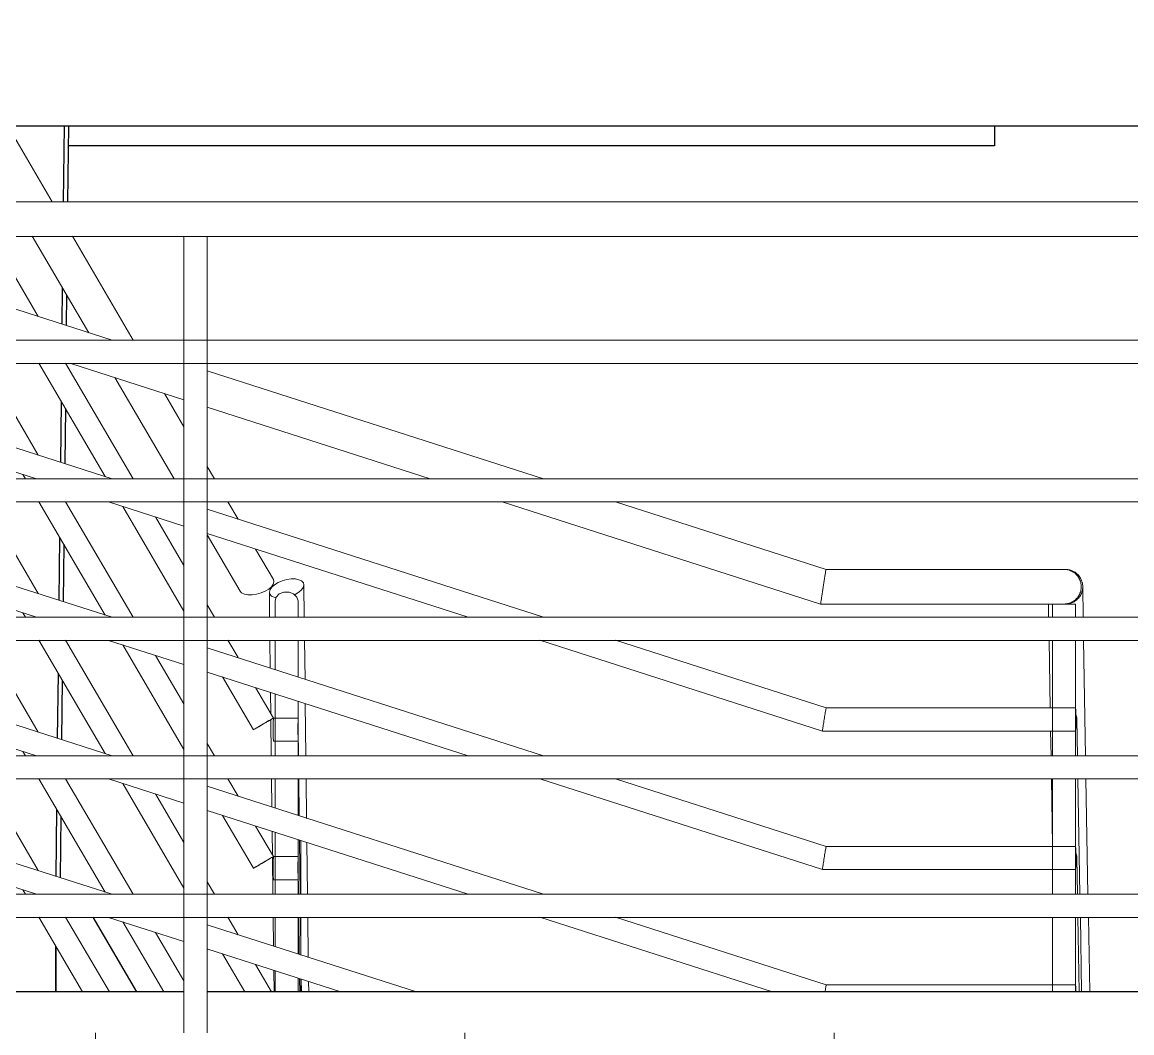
# Model space of a CAD drawing. Header units: millimetres. Extents: x -10020 to 20888, y -4665 to 12339.
# Drawn here: x 2192 to 3413, y 1767 to 2879 of the extents above; entities that cross this region are included whole.
import ezdxf

# ---------------------------------------------------------------- set-up
doc = ezdxf.new("R2010")
doc.units = ezdxf.units.MM
doc.layers.add('A-FLOR-HRAL', color=11, linetype='Continuous', lineweight=9)

# ---------------------------------------------------------------- blocks, each defined once
blk = doc.blocks.new('Railing - 1_-V7-West')
at = {"layer": 'A-FLOR-HRAL'}
for p, q in [((3589.2, 2643.4), (3589.2, 1767.1)), ((3589.2, 2643.4), (3601.9, 2643.4)), ((3601.9, 2643.4), (3614.6, 2643.4)), ((3614.6, 1767.1), (3614.6, 2643.4))]:
    blk.add_line(p, q, dxfattribs=at)
blk = doc.blocks.new('Railing - Railing-400300-West')
at = {"layer": 'A-FLOR-HRAL'}
for p, q in [((4609.2, 2529.1), (-7121.6, 2529.1)), ((-7121.6, 2503.7), (4609.2, 2503.7)), ((4609.2, 2376.7), (-7121.6, 2376.7)), ((-7121.6, 2351.3), (4609.2, 2351.3)), ((4609.2, 2224.3), (-7121.6, 2224.3)), ((-7121.6, 2198.9), (4609.2, 2198.9)), ((4609.2, 2071.9), (-7121.6, 2071.9)), ((-7121.6, 2046.5), (4609.2, 2046.5)), ((4609.2, 1919.5), (-7121.6, 1919.5)), ((-7121.6, 1894.1), (4609.2, 1894.1))]:
    blk.add_line(p, q, dxfattribs=at)
blk.add_blockref('Railing - 1_-V7-West', (-1219.2, 0))
blk = doc.blocks.new('Top Rail Type - Top Rail_Internal_-400399-West')
at = {"layer": 'A-FLOR-HRAL'}
for p, q in [((4609.2, 2681.5), (-7121.6, 2681.5)), ((-7121.6, 2643.4), (4609.2, 2643.4))]:
    blk.add_line(p, q, dxfattribs=at)
blk = doc.blocks.new('Railing - 1_-408023-West')
at = {"layer": 'A-FLOR-HRAL'}
blk.add_line((2176.6, 3048), (2176.6, 3141.2), dxfattribs=at)
blk = doc.blocks.new('Railing - 1_-408021-West')
at = {"layer": 'A-FLOR-HRAL'}
for p, q in [((2498.6, 1919.5), (2498.6, 1978.6)), ((2498.6, 1852.7), (2498.6, 1894.2)), ((2498.6, 1812.1), (2498.6, 1826.2))]:
    blk.add_line(p, q, dxfattribs=at)
blk = doc.blocks.new('Railing - 1_-408019-West')
at = {"layer": 'A-FLOR-HRAL'}
for p, q in [((2140, 2751.3), (2140, 2681.5)), ((2165.4, 2681.5), (2165.4, 2707.9)), ((2140, 2643.6), (2140, 2577.6)), ((2165.4, 2569.4), (2165.4, 2643.6)), ((2140, 2537.6), (2140, 2529.1)), ((2140, 2503.8), (2140, 2425.2)), ((2165.4, 2417), (2165.4, 2503.8)), ((2140, 2398.7), (2140, 2376.7)), ((2165.4, 2376.7), (2165.4, 2390.5)), ((2140, 2351.4), (2140, 2272.8)), ((2165.4, 2264.6), (2165.4, 2351.4)), ((2140, 2246.3), (2140, 2224.3)), ((2165.4, 2224.3), (2165.4, 2238.1)), ((2140, 2199), (2140, 2120.4)), ((2165.4, 2112.2), (2165.4, 2199)), ((2140, 2093.9), (2140, 2071.9)), ((2165.4, 2071.9), (2165.4, 2085.7)), ((2140, 2046.6), (2140, 1968)), ((2165.4, 1959.8), (2165.4, 2046.6)), ((2140, 1941.5), (2140, 1919.5)), ((2165.4, 1919.5), (2165.4, 1933.3)), ((2140, 1894.2), (2140, 1862.7)), ((2165.4, 1862.7), (2165.4, 1894.2)), ((2152.6, 1862.7), (2149.7, 1862.7)), ((2165.4, 1862.7), (2152.6, 1862.7))]:
    blk.add_line(p, q, dxfattribs=at)
at = {"layer": 'A-FLOR-HRAL', "flags": 128}
for points in [[(2152.6, 2729.6), (2147.7, 2737.9), (2143.6, 2744.9), (2140.9, 2749.6), (2140, 2751.3)], [(2165.4, 2707.9), (2164.4, 2709.6), (2161.6, 2714.3), (2157.4, 2721.3), (2152.6, 2729.6)]]:
    blk.add_lwpolyline(points, dxfattribs=at)
blk = doc.blocks.new('Railing - 1_-408017-West')
at = {"layer": 'A-FLOR-HRAL'}
for p, q in [((2470.2, 2242.4), (2470.2, 2224.3)), ((2495.6, 2224.3), (2495.6, 2242.2)), ((2470.2, 2199), (2470.2, 2166.6)), ((2495.6, 2158.5), (2495.6, 2199)), ((2470.2, 2140.1), (2470.2, 2071.9)), ((2495.6, 2071.9), (2495.6, 2132)), ((2470.2, 2046.6), (2470.2, 2014.2)), ((2495.6, 2006.1), (2495.6, 2046.6)), ((2470.2, 1987.7), (2470.2, 1919.5)), ((2495.6, 1919.5), (2495.6, 1979.6)), ((2470.2, 1894.2), (2470.2, 1861.8)), ((2495.6, 1853.7), (2495.6, 1894.2)), ((2470.2, 1835.3), (2470.2, 1812.1)), ((2495.6, 1812.1), (2495.6, 1827.2))]:
    blk.add_line(p, q, dxfattribs=at)
at = {"layer": 'A-FLOR-HRAL', "flags": 128}
blk.add_lwpolyline([(2495.6, 2242.3), (2494.3, 2246.6), (2490.7, 2250), (2485.6, 2251.9), (2479.9, 2251.9), (2474.9, 2250), (2471.4, 2246.6), (2470.2, 2242.3)], dxfattribs=at)
blk = doc.blocks.new('Railing - 1_-408015-West')
at = {"layer": 'A-FLOR-HRAL'}
blk.add_line((2179.5, 3048), (2179.5, 3390.8), dxfattribs=at)
blk = doc.blocks.new('Railing - Railing-407969-West')
at = {"layer": 'A-FLOR-HRAL'}
for p, q in [((2176.2, 3048), (2179.6, 3336.5)), ((2179.6, 3337.9), (2179.6, 3336.7)), ((2178, 3048), (2179.6, 3184.1)), ((2179.6, 3185.5), (2179.6, 3184.3)), ((2166.5, 2681.5), (2166.8, 2705.1)), ((2168.3, 2681.5), (2168.5, 2702.5)), ((2170.1, 2681.5), (2170.3, 2699.5)), ((2171.9, 2681.5), (2172.1, 2696.5)), ((2173.7, 2681.5), (2173.8, 2693.5)), ((2165.9, 2627.2), (2166, 2643.6)), ((2167.7, 2627), (2167.8, 2643.6)), ((2169.4, 2624), (2169.6, 2643.6)), ((2171.2, 2621), (2171.4, 2643.6)), ((2172.9, 2618), (2173.2, 2643.6)), ((2153, 2627.9), (2152.6, 2627.9)), ((2167.2, 2627.9), (2165.4, 2627.9)), ((2209.7, 2555.2), (2167.2, 2627.9)), ((2145.2, 2615.1), (2173.5, 2566.8)), ((2152.6, 2602.5), (2153.1, 2602.5)), ((2165.4, 2602.5), (2167.2, 2602.5)), ((2167, 2568.9), (2167.1, 2577.8)), ((2168.8, 2568.3), (2168.8, 2574.8)), ((2170.6, 2567.8), (2170.6, 2571.7)), ((2172.3, 2567.2), (2172.4, 2568.7)), ((2165.9, 2474.8), (2166.2, 2503.8)), ((2167.7, 2474.6), (2168, 2503.8)), ((2169.4, 2471.6), (2169.8, 2503.8)), ((2171.2, 2468.6), (2171.6, 2503.8)), ((2210.4, 2503.8), (2283.4, 2379.2)), ((2314.2, 2376.7), (2239.8, 2503.8)), ((2153, 2475.5), (2152.6, 2475.5)), ((2167.2, 2475.5), (2165.4, 2475.5)), ((2209.7, 2402.8), (2167.2, 2475.5)), ((2145.2, 2462.7), (2173.5, 2414.4)), ((2152.6, 2450.1), (2153.1, 2450.1)), ((2165.4, 2450.1), (2167.2, 2450.1)), ((2167, 2416.5), (2167.1, 2425.4)), ((2168.8, 2415.9), (2168.8, 2422.4)), ((2170.6, 2415.4), (2170.6, 2419.3)), ((2166.5, 2376.7), (2166.7, 2390.1)), ((2168.3, 2376.7), (2168.4, 2389.5)), ((2170.1, 2376.7), (2170.2, 2389)), ((2192.7, 2381.6), (2195.5, 2376.7)), ((2165.9, 2322.4), (2166.2, 2351.4)), ((2167.7, 2322.2), (2168, 2351.4)), ((2169.4, 2319.2), (2169.8, 2351.4)), ((2210.4, 2351.4), (2283.4, 2226.8)), ((2314.2, 2224.3), (2239.8, 2351.4)), ((2302.6, 2346.3), (2370, 2231.1)), ((2370, 2281.4), (2338.8, 2334.7)), ((2153, 2323.1), (2152.6, 2323.1)), ((2167.2, 2323.1), (2165.4, 2323.1)), ((2209.7, 2250.4), (2167.2, 2323.1)), ((2145.2, 2310.3), (2173.5, 2262)), ((2152.6, 2297.7), (2153.1, 2297.7)), ((2165.4, 2297.7), (2167.2, 2297.7)), ((2167, 2264.1), (2167.1, 2273)), ((2168.8, 2263.6), (2168.8, 2270)), ((2166.5, 2224.3), (2166.7, 2237.7)), ((2168.3, 2224.3), (2168.4, 2237.1)), ((2403.5, 2224.3), (2395.4, 2238)), ((2192.7, 2229.2), (2195.5, 2224.3)), ((2165.9, 2170), (2166.2, 2199)), ((2167.7, 2169.8), (2168, 2199)), ((2210.4, 2199), (2283.4, 2074.4)), ((2314.2, 2071.9), (2239.8, 2199)), ((2429.5, 2179.9), (2418.3, 2199)), ((2302.6, 2193.9), (2370, 2078.7)), ((2370, 2129), (2338.8, 2182.3)), ((2153, 2170.7), (2152.6, 2170.7)), ((2167.2, 2170.7), (2165.4, 2170.7)), ((2209.7, 2098), (2167.2, 2170.7)), ((2145.2, 2157.9), (2173.5, 2109.6)), ((2412.5, 2158.7), (2446.5, 2100.6)), ((2152.6, 2145.3), (2153.1, 2145.3)), ((2165.4, 2145.3), (2167.2, 2145.3)), ((2468.4, 2113.4), (2448.7, 2147)), ((2167, 2111.7), (2167.1, 2120.6)), ((2495.6, 2113.4), (2468.4, 2113.4)), ((2496.2, 2071.9), (2495.8, 2100.9)), ((2468.4, 2088), (2495.6, 2088)), ((2166.5, 2071.9), (2166.7, 2085.3)), ((2192.7, 2076.8), (2195.5, 2071.9)), ((2403.5, 2071.9), (2395.4, 2085.6)), ((2165.9, 2017.6), (2166.2, 2046.6)), ((2210.4, 2046.6), (2283.4, 1922)), ((2314.2, 1919.5), (2239.8, 2046.6)), ((2302.6, 2041.5), (2370, 1926.3)), ((2429.5, 2027.5), (2418.3, 2046.6)), ((2496.9, 2005.7), (2496.5, 2046.6)), ((2370, 1976.6), (2338.8, 2029.9)), ((2153, 2018.3), (2152.6, 2018.3)), ((2167.2, 2018.3), (2165.4, 2018.3)), ((2209.7, 1945.6), (2167.2, 2018.3)), ((2145.2, 2005.5), (2173.5, 1957.2)), ((2412.5, 2006.3), (2446.5, 1948.2)), ((2152.6, 1992.9), (2153.1, 1992.9)), ((2165.4, 1992.9), (2167.2, 1992.9)), ((2468.4, 1961), (2448.7, 1994.6)), ((2498, 1919.5), (2497.3, 1979.1)), ((2495.6, 1961), (2468.4, 1961)), ((2496.2, 1919.5), (2495.8, 1948.5)), ((2403.5, 1919.5), (2395.4, 1933.2)), ((2468.4, 1935.6), (2495.6, 1935.6)), ((2192.7, 1924.4), (2195.5, 1919.5)), ((2210.4, 1894.2), (2258.5, 1812.1)), ((2287.9, 1812.1), (2239.8, 1894.2)), ((2429.5, 1875.1), (2418.3, 1894.2)), ((2496.9, 1853.3), (2496.5, 1894.2)), ((2498.7, 1852.7), (2498.3, 1894.2)), ((2302.6, 1889.1), (2347.7, 1812.1)), ((2370, 1824.2), (2338.8, 1877.5)), ((2412.5, 1853.9), (2437, 1812.1)), ((2466.4, 1812.1), (2448.7, 1842.2)), ((2497.4, 1812.1), (2497.3, 1826.7)), ((2499.2, 1812.1), (2499.1, 1826.1))]:
    blk.add_line(p, q, dxfattribs=at)
for centre, major_axis, ratio, start_param, end_param in [((2152.6, 2615.2), (0, 12.7), 0.999958, 4.712389, 7.853982), ((2156.2, 2621.5), (11, 6.4), 0.004637, 0.007919, 1.055116), ((2165.4, 2615.2), (0, 12.7), 0.009176, 6.021386, 6.544985), ((2167.2, 2615.2), (0, 12.7), 0.009176, 0, 1.570796), ((2152.6, 2615.2), (0, 12.7), 0.999958, 1.570796, 4.182534), ((2152.6, 2615.2), (0, 12.7), 0.999958, 4.18879, 4.712389), ((2165.4, 2615.2), (0, 12.7), 0.009176, 0.785398, 1.570796), ((2165.4, 2615.2), (0, 12.7), 0.009176, 1.570796, 1.832596), ((2167.2, 2615.2), (0, 12.7), 0.009176, 1.570796, 1.832596), ((2152.6, 2462.8), (0, 12.7), 0.999958, 4.712389, 7.853982), ((2156.2, 2469.1), (11, 6.4), 0.004637, 0.007919, 1.055116), ((2165.4, 2462.8), (0, 12.7), 0.009176, 6.021386, 6.544985), ((2165.4, 2462.8), (0, 12.7), 0.009176, 0.785398, 1.570796), ((2167.2, 2462.8), (0, 12.7), 0.009176, 0, 1.570796), ((2152.6, 2462.8), (0, 12.7), 0.999958, 1.570796, 4.182534), ((2152.6, 2462.8), (0, 12.7), 0.999958, 4.18879, 4.712389), ((2165.4, 2462.8), (0, 12.7), 0.009176, 1.570796, 1.832596), ((2167.2, 2462.8), (0, 12.7), 0.009176, 1.570796, 1.832596), ((2152.6, 2310.4), (0, 12.7), 0.999958, 4.712389, 7.853982), ((2156.2, 2316.7), (11, 6.4), 0.004637, 0.007919, 1.055116), ((2165.4, 2310.4), (0, 12.7), 0.009176, 6.021386, 6.544985), ((2167.2, 2310.4), (0, 12.7), 0.009176, 0, 1.570796), ((2152.6, 2310.4), (0, 12.7), 0.999958, 1.570796, 4.182534), ((2152.6, 2310.4), (0, 12.7), 0.999958, 4.18879, 4.712389), ((2165.4, 2310.4), (0, 12.7), 0.009176, 0.785398, 1.570796), ((2165.4, 2310.4), (0, 12.7), 0.009176, 1.570796, 1.832596), ((2167.2, 2310.4), (0, 12.7), 0.009176, 1.570796, 1.832596), ((2152.6, 2158), (0, 12.7), 0.999958, 4.712389, 7.853982), ((2156.2, 2164.3), (11, 6.4), 0.004637, 0.007919, 1.055116), ((2165.4, 2158), (0, 12.7), 0.009176, 6.021386, 6.544985), ((2165.4, 2158), (0, 12.7), 0.009176, 0.785398, 1.570796), ((2167.2, 2158), (0, 12.7), 0.009176, 0, 1.570796), ((2152.6, 2158), (0, 12.7), 0.999958, 1.570796, 4.182534), ((2152.6, 2158), (0, 12.7), 0.999958, 4.18879, 4.712389), ((2165.4, 2158), (0, 12.7), 0.009176, 1.570796, 1.832596), ((2167.2, 2158), (0, 12.7), 0.009176, 1.570796, 1.832596), ((2457.4, 2107), (11, 6.4), 0.004637, 0.007919, 1.578715), ((2457.4, 2107), (11, 6.4), 0.004637, 4.720308, 5.767505), ((2468.4, 2100.7), (0, 12.7), 0.009176, 0, 1.570796), ((2495.6, 2100.7), (0, 12.7), 0.009176, 0, 1.570796), ((2495.6, 2100.7), (0, 12.7), 0.009176, 4.712389, 6.021386), ((2457.4, 2107), (11, 6.4), 0.004637, 1.578715, 3.141593), ((2457.4, 2107), (11, 6.4), 0.004637, 3.411311, 4.720308), ((2468.4, 2100.7), (0, 12.7), 0.009176, 1.570796, 3.141593), ((2495.6, 2100.7), (0, 12.7), 0.009176, 1.570796, 3.141593), ((2495.6, 2100.7), (0, 12.7), 0.009176, 3.403392, 4.712389), ((2152.6, 2005.6), (0, 12.7), 0.999958, 4.712389, 7.853982), ((2156.2, 2011.9), (11, 6.4), 0.004637, 0.007919, 1.055116), ((2165.4, 2005.6), (0, 12.7), 0.009176, 6.021386, 6.544985), ((2167.2, 2005.6), (0, 12.7), 0.009176, 0, 1.570796), ((2152.6, 2005.6), (0, 12.7), 0.999958, 1.570796, 4.712389), ((2165.4, 2005.6), (0, 12.7), 0.009176, 0.785398, 1.570796), ((2165.4, 2005.6), (0, 12.7), 0.009176, 1.570796, 1.832596), ((2167.2, 2005.6), (0, 12.7), 0.009176, 1.570796, 1.832596), ((2457.4, 1954.6), (11, 6.4), 0.004637, 1.578715, 3.141593), ((2457.4, 1954.6), (11, 6.4), 0.004637, 3.411311, 4.720308), ((2457.4, 1954.6), (11, 6.4), 0.004637, 0.007919, 1.578715), ((2457.4, 1954.6), (11, 6.4), 0.004637, 4.720308, 5.767505), ((2468.4, 1948.3), (0, 12.7), 0.009176, 0, 1.570796), ((2495.6, 1948.3), (0, 12.7), 0.009176, 0, 1.570796), ((2495.6, 1948.3), (0, 12.7), 0.009176, 4.712389, 6.021386), ((2468.4, 1948.3), (0, 12.7), 0.009176, 1.570796, 3.141593), ((2495.6, 1948.3), (0, 12.7), 0.009176, 1.570796, 3.141593), ((2495.6, 1948.3), (0, 12.7), 0.009176, 3.403392, 4.712389)]:
    blk.add_ellipse(centre, major_axis=major_axis, ratio=ratio, start_param=start_param, end_param=end_param, dxfattribs=at)
for points in [[(2495.7, 2102.8), (2495.8, 2102.1), (2495.8, 2101.4), (2495.8, 2100.7)], [(2495.8, 2100.7), (2495.8, 2100.1), (2495.8, 2099.5), (2495.7, 2098.9)], [(2495.7, 1950.4), (2495.8, 1949.7), (2495.8, 1949), (2495.8, 1948.3)], [(2495.8, 1948.3), (2495.8, 1947.7), (2495.8, 1947.1), (2495.7, 1946.5)]]:
    blk.add_open_spline(points, degree=3, dxfattribs=at)
for name in ['Railing - 1_-408015-West', 'Railing - 1_-408023-West', 'Railing - 1_-408019-West', 'Railing - 1_-408017-West', 'Railing - 1_-408021-West']:
    blk.add_blockref(name, (0, 0))
blk = doc.blocks.new('Railing - 1_-408029-West')
at = {"layer": 'A-FLOR-HRAL'}
for p, q in [((3325.8, 2224.3), (3325.8, 2238.9)), ((3351.2, 2238.9), (3325.8, 2238.9)), ((3351.2, 2238.9), (3351.2, 2224.3)), ((3325.8, 2071.9), (3325.8, 2199)), ((3351.2, 2199), (3351.2, 2071.9)), ((3325.8, 1919.5), (3325.8, 2046.6)), ((3351.2, 2046.6), (3351.2, 1919.5)), ((3325.8, 1812.1), (3325.8, 1894.2)), ((3351.2, 1894.2), (3351.2, 1812.1))]:
    blk.add_line(p, q, dxfattribs=at)
blk = doc.blocks.new('Railing - Railing-407973-West')
at = {"layer": 'A-FLOR-HRAL'}
for p, q in [((1812, 2503.7), (2207.8, 2376.7)), ((2290.9, 2376.7), (1895.1, 2503.7)), ((1812, 2351.3), (2207.8, 2224.3)), ((2290.9, 2224.3), (1895.1, 2351.3)), ((2286.9, 2351.3), (2370, 2324.7)), ((2765.8, 2224.3), (2395.4, 2343.2)), ((2395.4, 2316.5), (2682.7, 2224.3)), ((1812, 2198.9), (2207.8, 2071.9)), ((2290.9, 2071.9), (1895.1, 2198.9)), ((2286.9, 2198.9), (2370, 2172.3)), ((2761.6, 2199), (3072.6, 2099.2)), ((3076.6, 2124.6), (2844.8, 2199)), ((2765.8, 2071.9), (2395.4, 2190.8)), ((2395.4, 2164.1), (2682.7, 2071.9)), ((3351.2, 2124.6), (3076.6, 2124.6)), ((3353.3, 2071.9), (3352.6, 2112.2)), ((3072.6, 2099.2), (3351.2, 2099.2)), ((1812, 2046.5), (2207.8, 1919.5)), ((2290.9, 1919.5), (1895.1, 2046.5)), ((2286.9, 2046.5), (2370, 2019.9)), ((2761.6, 2046.6), (3072.6, 1946.8)), ((3076.6, 1972.2), (2844.8, 2046.6)), ((3356, 1919.5), (3353.8, 2046.6)), ((2765.8, 1919.5), (2395.4, 2038.4)), ((2395.4, 2011.7), (2682.7, 1919.5)), ((3351.2, 1972.2), (3076.6, 1972.2)), ((3353.3, 1919.5), (3352.6, 1959.8)), ((3072.6, 1946.8), (3351.2, 1946.8)), ((2286.9, 1894.1), (2370, 1867.5)), ((2761.6, 1894.2), (3017.7, 1812.1)), ((3076.6, 1819.8), (2844.8, 1894.2)), ((3355.2, 1812.1), (3353.8, 1894.2)), ((3357.8, 1812.1), (3356.4, 1894.2)), ((2625.9, 1812.1), (2395.4, 1886)), ((2395.3, 1859.4), (2542.7, 1812.1)), ((3351.2, 1819.8), (3076.6, 1819.8))]:
    blk.add_line(p, q, dxfattribs=at)
for centre, start_param, end_param in [((3351.2, 2111.9), 0, 1.570796), ((3351.2, 2111.9), 4.712389, 6.021386), ((3351.2, 2111.9), 1.570796, 3.141593), ((3351.2, 2111.9), 3.403392, 4.712389), ((3351.2, 1959.5), 0, 1.570796), ((3351.2, 1959.5), 4.712389, 6.021386), ((3351.2, 1959.5), 1.570796, 3.141593), ((3351.2, 1959.5), 3.403392, 4.712389), ((3351.2, 1807.1), 0, 1.168383), ((3351.2, 1807.1), 5.114802, 6.021386)]:
    blk.add_ellipse(centre, major_axis=(0, 12.7), ratio=0.009176, start_param=start_param, end_param=end_param, dxfattribs=at)
for points, knots in [([(3076.6, 2124.6), (3076.6, 2124.6), (3076.4, 2123.4), (3075.7, 2119.4), (3075, 2115.2), (3074.7, 2113), (3074.5, 2111.9)], [0.5, 0.5, 0.5, 0.5, 0.6666667, 0.8333333, 0.9166667, 1, 1, 1, 1]), ([(3351.3, 2117.7), (3351.7, 2116.9), (3352.4, 2115), (3352.6, 2113), (3352.6, 2111.9)], [0.8502919, 0.8502919, 0.8502919, 0.8502919, 0.9166667, 1, 1, 1, 1]), ([(3074.5, 2111.9), (3074.3, 2110.8), (3074, 2108.6), (3073.5, 2105.5), (3073.1, 2102.8), (3072.7, 2100.1), (3072.6, 2099.2), (3072.6, 2099.2)], [0, 0, 0, 0, 0.0833333, 0.1666667, 0.25, 0.3333333, 0.5, 0.5, 0.5, 0.5]), ([(3352.6, 2111.9), (3352.6, 2110.8), (3352.4, 2108.8), (3351.7, 2107), (3351.3, 2106.2)], [0, 0, 0, 0, 0.0833333, 0.1480053, 0.1480053, 0.1480053, 0.1480053]), ([(3076.6, 1972.2), (3076.6, 1972.2), (3076.4, 1971), (3075.7, 1967), (3075, 1962.8), (3074.7, 1960.6), (3074.5, 1959.5)], [0.5, 0.5, 0.5, 0.5, 0.6666667, 0.8333333, 0.9166667, 1, 1, 1, 1]), ([(3074.5, 1959.5), (3074.3, 1958.4), (3074, 1956.2), (3073.5, 1953.1), (3073.1, 1950.4), (3072.7, 1947.7), (3072.6, 1946.8), (3072.6, 1946.8)], [0, 0, 0, 0, 0.0833333, 0.1666667, 0.25, 0.3333333, 0.5, 0.5, 0.5, 0.5]), ([(3351.3, 1965.3), (3351.7, 1964.5), (3352.4, 1962.6), (3352.6, 1960.6), (3352.6, 1959.5)], [0.8502919, 0.8502919, 0.8502919, 0.8502919, 0.9166667, 1, 1, 1, 1]), ([(3352.6, 1959.5), (3352.6, 1958.4), (3352.4, 1956.4), (3351.7, 1954.6), (3351.3, 1953.8)], [0, 0, 0, 0, 0.0833333, 0.1480053, 0.1480053, 0.1480053, 0.1480053]), ([(3076.6, 1819.8), (3076.6, 1819.8), (3076.4, 1818.6), (3075.8, 1815), (3075.4, 1812.6), (3075.3, 1812.1)], [0.5, 0.5, 0.5, 0.5, 0.6666667, 0.8333333, 0.8719079, 0.8719079, 0.8719079, 0.8719079])]:
    blk.add_open_spline(points, degree=3, knots=knots, dxfattribs=at)
blk.add_blockref('Railing - 1_-408029-West', (0, 0))
blk = doc.blocks.new('Top Rail Type - Top Rail_Internal_-407983-West')
at = {"layer": 'A-FLOR-HRAL'}
for p, q in [((2147.9, 3938.6), (2137.4, 3048)), ((2175.5, 3048), (2186, 3937.9)), ((2132, 2764.9), (2180.8, 2681.5)), ((2225, 2681.5), (2176.1, 2764.9)), ((2203.1, 2643.6), (2265.2, 2537.4)), ((2314.2, 2529.1), (2247.2, 2643.6)), ((2294.1, 2488.1), (2359.3, 2376.7)), ((2370, 2433.8), (2348.5, 2470.7)), ((2403.5, 2376.7), (2395.4, 2390.4)), ((2429.5, 2332.3), (2418.3, 2351.4)), ((2395.4, 2315), (2431.7, 2253.2)), ((2468.4, 2265.9), (2448.7, 2299.4)), ((2502.4, 2224.3), (2502, 2260)), ((2464, 2252), (2464.3, 2224.3)), ((2464.6, 2199), (2465, 2168.3)), ((2503.2, 2156), (2502.7, 2199)), ((2465.3, 2141.7), (2465.6, 2118.3)), ((2504.2, 2071.9), (2503.5, 2129.4)), ((2465.6, 2111.9), (2466.1, 2071.9)), ((2466.4, 2046.6), (2466.8, 2015.3)), ((2505, 2003.1), (2504.5, 2046.6)), ((2467.1, 1988.7), (2467.4, 1962.7)), ((2506, 1919.5), (2505.3, 1976.5)), ((2467.4, 1960.5), (2467.9, 1919.5)), ((2468.2, 1894.2), (2468.6, 1862.3)), ((2506.8, 1850.1), (2506.3, 1894.2)), ((2468.9, 1835.8), (2469.2, 1812.1)), ((2507.3, 1812.1), (2507.1, 1823.5))]:
    blk.add_line(p, q, dxfattribs=at)
at = {"layer": 'A-FLOR-HRAL', "flags": 128}
for points in [[(2147.9, 3938.3), (2148.5, 3944.5), (2150.4, 3950.3), (2153.5, 3955.3), (2157.4, 3959.2), (2162, 3961.6), (2166.9, 3962.4), (2171.9, 3961.6), (2176.5, 3959.2), (2180.4, 3955.3), (2183.4, 3950.3), (2185.3, 3944.5), (2186, 3938.3)], [(2468.4, 2265.8), (2469, 2263.4), (2468.3, 2260.8), (2466.4, 2258), (2463.3, 2255.3), (2459.4, 2253), (2454.8, 2251.1)], [(2502, 2259.9), (2501.4, 2262.3), (2499.5, 2264.3), (2496.5, 2265.7), (2492.6, 2266.5), (2488.1, 2266.5), (2483.2, 2265.8), (2478.2, 2264.5), (2473.6, 2262.6), (2469.7, 2260.2), (2466.6, 2257.6), (2464.7, 2254.8), (2464, 2252.1)], [(2492.3, 2249.4), (2496.3, 2251.8), (2499.4, 2254.4), (2501.3, 2257.2), (2502, 2259.9)], [(2454.8, 2251.1), (2449.9, 2249.7), (2445, 2249.1), (2440.4, 2249.1), (2436.5, 2249.9), (2433.5, 2251.3), (2431.6, 2253.3)], [(2464, 2252.1), (2464.6, 2249.7), (2466.4, 2247.7), (2469.4, 2246.3), (2471.3, 2245.9)]]:
    blk.add_lwpolyline(points, dxfattribs=at)
blk = doc.blocks.new('Top Rail Type - Top Rail_Internal_-407996-West')
at = {"layer": 'A-FLOR-HRAL'}
for p, q in [((2290.9, 2529.1), (1934.7, 2643.4)), ((2245.4, 2503.7), (2370, 2463.7)), ((2765.8, 2376.7), (2395.4, 2495.6)), ((2395.4, 2455.6), (2641.1, 2376.7)), ((2720.1, 2351.4), (3070.6, 2238.9)), ((3076.6, 2277), (2844.8, 2351.4)), ((3338.5, 2277), (3076.6, 2277)), ((3340, 2277), (3338.5, 2277)), ((3359.6, 2224.3), (3359, 2258.3)), ((3070.6, 2238.9), (3338.5, 2238.9)), ((3321.2, 2239), (3321.5, 2224.3)), ((3338.5, 2238.9), (3339.9, 2238.9)), ((3321.9, 2199), (3323.2, 2124.6)), ((3362.2, 2071.9), (3360, 2199)), ((3323.6, 2099.3), (3324.1, 2071.9)), ((3324.5, 2046.6), (3325.8, 1973.6)), ((3364.8, 1919.5), (3362.6, 2046.6)), ((3366.7, 1812.1), (3365.3, 1894.2))]:
    blk.add_line(p, q, dxfattribs=at)
for points, knots in [([(3076.6, 2277), (3076.6, 2277), (3076.2, 2275.2), (3075.2, 2269.2), (3074.2, 2263), (3073.7, 2259.6), (3073.4, 2258)], [0.5, 0.5, 0.5, 0.5, 0.6666667, 0.8333333, 0.9166667, 1, 1, 1, 1]), ([(3338.5, 2277), (3338.9, 2277), (3339.7, 2277), (3341, 2276.9), (3342.2, 2276.7), (3343.4, 2276.4), (3344.6, 2276), (3345.7, 2275.6), (3346.9, 2275.1), (3347.9, 2274.5), (3349, 2273.8), (3350.3, 2272.9), (3351.6, 2271.8), (3352.7, 2270.5), (3353.8, 2269.3), (3354.9, 2267.5), (3356, 2265.3), (3357.1, 2262.1), (3357.4, 2259.6), (3357.4, 2258)], [0.5, 0.5, 0.5, 0.5, 0.5208333, 0.5416667, 0.5625, 0.5833333, 0.6041667, 0.625, 0.6458333, 0.6666667, 0.6875, 0.7083333, 0.75, 0.7708333, 0.7916667, 0.8333333, 0.875, 0.9166667, 1, 1, 1, 1]), ([(3340, 2277), (3343.3, 2277), (3348.3, 2275.7), (3353.6, 2271.6), (3356.5, 2267.8), (3357.7, 2265), (3358.1, 2263.7)], [0.5, 0.5, 0.5, 0.5, 0.6666667, 0.75, 0.8333333, 0.9031887, 0.9031887, 0.9031887, 0.9031887]), ([(3073.4, 2258), (3073.2, 2256.3), (3072.7, 2253), (3072, 2248.3), (3071.4, 2244.3), (3070.8, 2240.3), (3070.6, 2238.9), (3070.6, 2238.9)], [0, 0, 0, 0, 0.0833333, 0.1666667, 0.25, 0.3333333, 0.5, 0.5, 0.5, 0.5]), ([(3357.4, 2258), (3357.4, 2256.3), (3357.1, 2253.8), (3356, 2250.7), (3354.9, 2248.4), (3353.8, 2246.7), (3352.7, 2245.4), (3351.6, 2244.2), (3350, 2242.8), (3348.3, 2241.7), (3346.9, 2240.9), (3345.7, 2240.4), (3344.6, 2239.9), (3343.4, 2239.6), (3342.2, 2239.3), (3341, 2239.1), (3339.7, 2239), (3338.9, 2238.9), (3338.5, 2238.9)], [0, 0, 0, 0, 0.0833333, 0.125, 0.1666667, 0.2083333, 0.2291667, 0.25, 0.2916667, 0.3333333, 0.3541667, 0.375, 0.3958333, 0.4166667, 0.4375, 0.4583333, 0.4791667, 0.5, 0.5, 0.5, 0.5]), ([(3359, 2258), (3359, 2256.3), (3358.5, 2253), (3356.6, 2248.3), (3353.5, 2244.3), (3348.2, 2240.3), (3343.2, 2238.9), (3339.9, 2238.9)], [0, 0, 0, 0, 0.0833333, 0.1666667, 0.25, 0.3333333, 0.5, 0.5, 0.5, 0.5])]:
    blk.add_open_spline(points, degree=3, knots=knots, dxfattribs=at)
blk.add_open_spline([(3358.3, 2262.9), (3358.8, 2261.3), (3359, 2259.6), (3359, 2258)], degree=3, dxfattribs=at)

msp = doc.modelspace()

# ---------------------------------------------------------------- hatches: boundary and pattern name
at = {"lineweight": 9}
h = msp.add_hatch(dxfattribs=at)
h.set_pattern_fill('FP_1', color=256, style=0, pattern_type=2)
h.set_pattern_definition([(0, (4710.82, 0), (0, 203.2), []), (90, (4710.82, 0), (-203.2, 203.2), [203.2, -203.2])])
h.paths.add_polyline_path([(-5450.9, 0), (4563.2, 0), (4563.2, 1767.1), (-7121.6, 1767.1), (-7121.6, 0), (-5453.7, 0)])

# ---------------------------------------------------------------- linework, layer by layer
for p, q in [((1098.4, 2764.9), (4599.6, 2764.9)), ((2237.6, 2681.5), (2238.5, 2764.9)), ((2243, 2764.9), (2242, 2681.5)), ((3262.1, 2764.9), (3262.1, 2743.2)), ((3262.1, 2743.2), (2242.7, 2743.2)), ((2236.1, 2546.7), (2236.5, 2586.4)), ((2240.9, 2579), (2240.5, 2545.3)), ((2234.4, 2394.9), (2235.1, 2461.5)), ((2239.5, 2454.1), (2238.8, 2393.5)), ((2232.7, 2243), (2233.5, 2312)), ((2237.8, 2304.6), (2237.1, 2241.6)), ((2231, 2091.2), (2231.8, 2162.5)), ((2236.1, 2155.1), (2235.4, 2089.8)), ((2229.3, 1939.3), (2230.1, 2012.9)), ((2234.4, 2005.5), (2233.7, 1937.9)), ((2269.8, 1894.2), (2317.9, 1812.1)), ((2318.3, 1812.1), (2270.2, 1894.2)), ((2229.1, 1862.2), (2229.1, 1812.1)), ((2229.1, 1812.1), (2229.1, 1862.2)), ((2370, 1812.1), (1176.2, 1812.1)), ((3589.2, 1812.1), (2395.4, 1812.1))]:
    msp.add_line(p, q)

# ---------------------------------------------------------------- block references
for name in ['Top Rail Type - Top Rail_Internal_-407996-West', 'Top Rail Type - Top Rail_Internal_-407983-West', 'Railing - Railing-407973-West', 'Railing - Railing-407969-West', 'Top Rail Type - Top Rail_Internal_-400399-West', 'Railing - Railing-400300-West']:
    msp.add_blockref(name, (0, 0))

doc.saveas('drawing.dxf')
